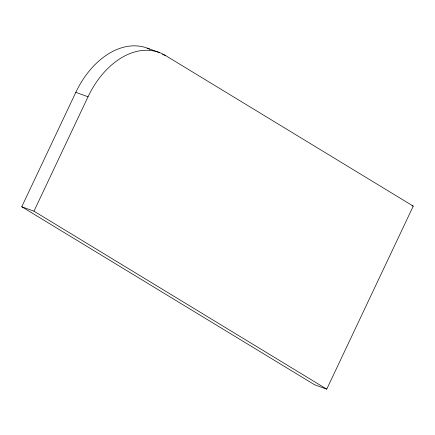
<?xml version="1.0" encoding="UTF-8"?>
<svg xmlns="http://www.w3.org/2000/svg" width="435" height="435" viewBox="0 0 435 435"><rect width="100%" height="100%" fill="white"/><g stroke="black" fill="none" stroke-linecap="round" stroke-linejoin="round"><path stroke-width="0.65" d="M162.472 54.418L165.523 55.528L413.25 206.125L326.728 389.156L314.516 384.725L21.75 206.75L75.826 92.356A76.299 52.162 -70.1 0 1 150.015 49.318M326.728 389.156L33.963 211.182L88.039 96.782A76.299 52.162 -70.1 0 1 165.523 55.528M147.155 48.111L159.368 52.543M412.027 205.679L413.25 206.125M75.826 92.356L88.039 96.782M21.75 206.75L33.963 211.182"/></g></svg>
